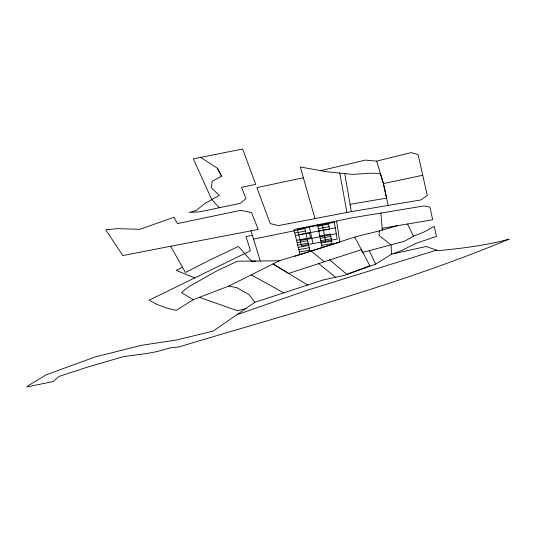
<?xml version="1.0" encoding="UTF-8"?>
<svg xmlns="http://www.w3.org/2000/svg" width="536" height="536" viewBox="0 0 536 536"><rect width="100%" height="100%" fill="white"/><g stroke="black" fill="none" stroke-linecap="round" stroke-linejoin="round"><path stroke-width="0.8" d="M397.076 225.77L379.394 230.895L379.026 235.478L391.126 245.006L391.461 254.225L375.696 264.148L344.494 275.383L323.094 279.966L254.855 302.277L213.281 331.06L176.518 339.998L141.31 345.338L95.147 356.949L46.384 374.724L28.917 385.25L26.8 386.985L53.265 381.505L59.02 376.413L86.785 367.368L123.146 356.688L147.42 353.405L157.035 351.569L171.52 347.596L178.481 347.06C289.514 313.594 401.973 283.812 509.2 239.076C485.998 245.522 462.032 248.322 438.126 250.687L426.127 246.486L391.461 254.225L401.799 250.459L415.48 243.532L436.451 236.416L434.2 226.36L424.083 231.988L413.47 236.229L404.533 241.22L362.584 252.416L361.21 249.722L288.636 273.44L272.998 263.947L307.858 285.112M380.895 213.067L382.315 230.051L382.168 228.282L432.72 219.76L429.892 207.157L423.815 205.971L352.293 217.777L336.615 221.033L339.817 242.151L279.29 260.798L228.885 286.077L193.275 299.658L176.123 310.377L168.217 308.522L156.994 304.448L149.082 300.2L250.5 250.707L245.977 236.544L252.409 235.358M200.451 157.309L217.315 168.19L221.576 176.223L212.269 181.195L211.271 187.68L219.311 195.372L205.147 203.318L196.069 210.514L189.302 212.43L199.881 211.821L240.389 203.305L246.004 198.568L241.548 187.325L255.699 184.324L242.654 149.015L193.329 158.857L211.774 199.606L219.251 207.754M182.495 267.276L176.237 270.399L194.756 277.903M294.934 256.282L356.721 236.47L379.394 230.895M237.147 314.632L306.739 290.418L436.538 250.131M245.997 308.461L237.602 310.82L199.392 297.326M320.655 170.622L365.458 160.096L376.627 161.128L411.038 152.633L418.073 154.462L427.286 195.526L420.861 199.955L351.301 211.62L278.532 225.576L270.211 223.606L256.905 187.6L303.376 177.758M376.627 161.128L383.414 183.573L422.737 175.252M253.568 239.143L294.21 230.802M336.615 221.033L293.889 229.482L300.086 254.694M170.622 246.272L122.784 255.572L105.773 229.817L117.706 228.624L139.749 229.361L173.999 217.268L177.423 223.599L240.684 210.353L251.552 212.598L258.231 229.468L170.629 246.272L185.449 272.509L210.112 259.906L238.399 246.446L251.377 261.112L279.29 260.798M294.163 230.621L304.91 228.597M317.828 226.165L328.615 224.135L329.513 229.107L318.82 231.11M294.773 233.08L305.466 231.07M318.324 228.651L329.064 226.634M298.746 234.768L335.268 227.907M295.37 235.512L309.426 232.872L310.485 237.709L296.549 240.316M319.791 235.967L330.39 233.984L332.099 243.478L321.687 245.421M300.127 240.53L336.26 233.77M297.132 242.687L307.637 240.724M320.273 238.359L330.819 236.389M297.715 245.039L308.173 243.083M320.749 240.738L331.248 238.775M298.284 247.364L308.696 245.421M321.218 243.089L331.677 241.133M298.854 249.675L309.218 247.739M299.416 251.96L309.734 250.037M350.042 204.31L386.583 198.139L383.414 183.573L380.366 173.49L370.235 173.208L352.427 174.401L326.022 171.647L300.314 166.984L314.974 218.588M255.913 261.092L237.508 261.173L216.464 271.075L188.203 287.108L181.47 292.649L193.268 299.658M228.885 286.077L236.879 287.691L249.012 294.612L254.855 302.277M251.203 274.854L283.839 292.89M318.538 263.437L335.556 277.3M311.436 251.19L324.099 261.648M329.66 259.866L346.785 274.298L369.867 265.769L354.845 237.26M217.315 168.19L221.576 176.223M407.548 224.001L413.47 236.229M369.17 250.587L375.696 264.148M251.029 230.849L260.282 261.039M304.629 227.358L310.076 251.538M383.414 183.573L388.171 205.435M309.393 227.063L312.97 243.605M317.553 224.798L322.149 247.733M322.337 224.624L325.52 241.26M339.804 173.088L346.906 212.464M344.762 173.604L351.301 211.62M334.337 222.366L297.44 229.308L301.379 245.763L337.157 239.083L334.337 222.366"/></g></svg>
